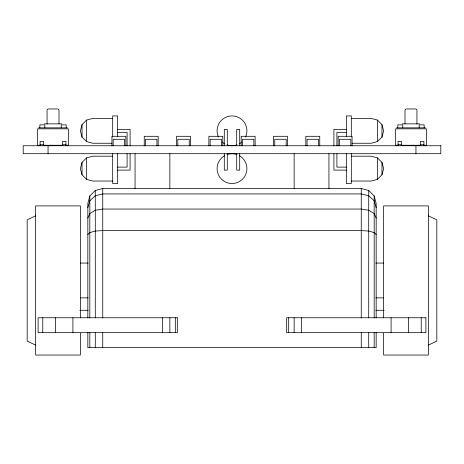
<?xml version="1.0" encoding="UTF-8"?>
<svg xmlns="http://www.w3.org/2000/svg" width="464" height="464" viewBox="0 0 464 464"><rect width="100%" height="100%" fill="white"/><g stroke="black" fill="none" stroke-linecap="round" stroke-linejoin="round"><path stroke-width="0.7" d="M112.688 118.401L92.8 118.401L86.588 120.066L82.035 124.619L80.371 130.831L82.035 137.048L86.588 141.595L92.8 143.26L111.975 143.26M112.688 156.188L92.8 156.188L86.588 157.853L82.035 162.4L80.371 168.612L82.035 174.829L86.588 179.377L92.8 181.041L112.688 181.041M376.171 317.886L376.171 203.412L374.175 195.959L368.712 190.501L361.259 188.5L102.741 188.5L95.288 190.501L89.825 195.959L87.829 203.412L87.829 317.886M352.025 143.26L371.2 143.26L377.412 141.595L381.965 137.048L383.629 130.831L381.965 124.619L377.412 120.066L371.2 118.401L351.312 118.401M351.312 181.041L371.2 181.041L377.412 179.377L381.965 174.829L383.629 168.612L381.965 162.4L377.412 157.853L371.2 156.188L351.312 156.188M87.829 207.599L89.825 200.767L95.288 195.767L102.741 193.935L361.259 193.935L368.712 195.767L374.175 200.767L376.171 207.599M87.829 218.045L89.825 213.55L95.288 210.256L102.741 209.049L361.259 209.049L368.712 210.256L374.175 213.55L376.171 218.045M87.829 234.587L89.825 232.563L95.288 231.084L102.741 230.538L361.259 230.538L368.712 231.084L374.175 232.563L376.171 234.587M35.629 215.841L27.179 219.82L27.179 341.121L35.629 345.1M428.371 345.1L436.821 341.121L436.821 219.82L428.371 215.841M44.329 123.871L61.729 123.871M402.271 123.871L419.671 123.871M38.611 127.849L67.448 127.849M396.552 127.849L425.389 127.849M117.659 129.34L130.088 129.34L130.088 145.748M346.341 129.34L333.912 129.34L333.912 145.748M117.659 132.321L127.101 132.321L127.101 145.748M346.341 132.321L336.899 132.321L336.899 145.748M40.101 144.751L43.581 144.751M62.472 144.751L65.952 144.751M398.048 144.751L401.528 144.751M420.419 144.751L423.899 144.751M40.275 145.249L37.619 145.249L37.619 128.841L68.44 128.841L68.44 145.249L65.778 145.249M43.111 145.249L62.947 145.249M398.222 145.249L395.56 145.249L395.56 128.841L426.381 128.841L426.381 145.249L423.725 145.249M401.053 145.249L420.889 145.249M117.659 167.121L127.101 167.121L127.101 153.7M346.341 167.121L336.899 167.121L336.899 153.7M117.659 170.108L130.088 170.108L130.088 153.7M346.341 170.108L333.912 170.108L333.912 153.7M80.371 263.071L88.183 263.071M375.817 263.071L383.629 263.071M80.371 297.871L88.183 297.871M375.817 297.871L383.629 297.871M79.808 310.3L88.125 310.3M375.875 310.3L384.192 310.3M424.148 127.849L424.148 124.868L419.172 124.868L419.172 127.849M423.899 145.748L423.899 141.392L420.419 141.392L420.419 145.748M421.225 317.759L421.225 332.671M416.939 123.871L416.939 110.2L416.573 109.318L415.692 108.959L406.249 108.959L405.368 109.318L405.008 110.2L405.008 123.871M415.941 145.748L415.941 153.7M408.488 317.759L408.488 332.671M402.769 127.849L402.769 124.868L397.799 124.868L397.799 127.849M401.528 145.748L401.528 141.392L398.048 141.392L398.048 145.748M391.088 317.759L391.088 332.671M383.629 317.759L383.629 205.9L428.371 205.9L428.371 355.041L383.629 355.041L383.629 333.204M381.965 124.619L381.965 137.048M381.965 162.4L381.965 174.829M377.412 120.066L377.412 141.595M377.412 157.853L377.412 179.377M376.171 332.369L376.171 347.588L87.829 347.588L87.829 332.369M374.175 195.959L374.175 317.927M374.175 332.392L374.175 347.588M368.712 190.501L368.712 317.915M368.712 332.392L368.712 347.588M361.259 188.5L361.259 317.962M361.259 332.415L361.259 347.588M352.06 145.748L352.06 136.3L338.14 136.3L338.14 145.748M351.312 136.932L351.312 115.919L346.341 115.919L346.341 136.932M351.312 153.7L351.312 183.529L346.341 183.529L346.341 153.7M350.819 145.748L350.819 139.281L339.381 139.281L339.381 145.748M328.941 153.7L328.941 188.5M319.748 145.748L319.748 136.3L305.828 136.3L305.828 145.748M318.501 145.748L318.501 139.281L307.069 139.281L307.069 145.748M301.6 317.759L301.6 332.671M294.141 153.7L294.141 188.5M294.141 317.759L294.141 332.671M288.683 317.759L288.683 332.671M287.431 145.748L287.431 136.3L273.511 136.3L273.511 145.748M286.189 145.748L286.189 139.281L274.752 139.281L274.752 145.748M255.119 145.748L255.119 136.3L241.199 136.3L241.199 145.748M253.872 145.748L253.872 139.281L242.44 139.281L242.44 145.748M239.708 145.748L239.708 129.34L236.721 129.34L236.721 145.748M239.708 153.7L239.708 170.108L236.721 170.108L236.721 153.7M227.279 145.748L227.279 129.34L224.292 129.34L224.292 145.748M227.279 153.7L227.279 170.108L224.292 170.108L224.292 153.7M222.801 145.748L222.801 136.3L208.881 136.3L208.881 145.748M221.56 145.748L221.56 139.281L210.128 139.281L210.128 145.748M190.489 145.748L190.489 136.3L176.569 136.3L176.569 145.748M189.248 145.748L189.248 139.281L177.811 139.281L177.811 145.748M175.317 317.759L175.317 332.671M169.859 153.7L169.859 188.5M169.859 317.759L169.859 332.671M162.4 317.759L162.4 332.671M158.172 145.748L158.172 136.3L144.252 136.3L144.252 145.748M156.931 145.748L156.931 139.281L145.499 139.281L145.499 145.748M135.059 153.7L135.059 188.5M125.86 145.748L125.86 136.3L111.94 136.3L111.94 145.748M124.619 145.748L124.619 139.281L113.181 139.281L113.181 145.748M117.659 136.932L117.659 115.919L112.688 115.919L112.688 136.932M117.659 153.7L117.659 183.529L112.688 183.529L112.688 153.7M102.741 188.5L102.741 317.962M102.741 332.415L102.741 347.588M95.288 190.501L95.288 317.915M95.288 332.392L95.288 347.588M89.825 195.959L89.825 317.927M89.825 332.392L89.825 347.588M86.588 120.066L86.588 141.595M86.588 157.853L86.588 179.377M82.035 124.619L82.035 137.048M82.035 162.4L82.035 174.829M80.371 317.759L80.371 205.9L35.629 205.9L35.629 355.041L80.371 355.041L80.371 333.204M72.912 317.759L72.912 332.671M66.201 127.849L66.201 124.868L61.231 124.868L61.231 127.849M65.952 145.748L65.952 141.392L62.472 141.392L62.472 145.748M58.992 123.871L58.992 110.2L58.632 109.318L57.751 108.959L48.308 108.959L47.427 109.318L47.061 110.2L47.061 123.871M55.512 317.759L55.512 332.671M48.059 145.748L48.059 153.7M44.828 127.849L44.828 124.868L39.852 124.868L39.852 127.849M43.581 145.748L43.581 141.392L40.101 141.392L40.101 145.748M42.775 317.759L42.775 332.671M239.459 155.701A14.912 14.912 0 0 1 243.426 178.199A14.912 14.912 0 0 1 220.574 178.199A14.912 14.912 0 0 1 224.541 155.701M227.099 154.529A14.912 14.912 0 0 1 236.901 154.529M218.445 137.06A14.912 14.912 0 0 1 232 115.919A14.912 14.912 0 0 1 245.555 137.06M241.75 142.117A14.912 14.912 0 0 1 239.459 143.747M236.901 144.919A14.912 14.912 0 0 1 227.099 144.919M224.541 143.747A14.912 14.912 0 0 1 222.25 142.117M440.8 145.748L23.2 145.748L23.2 153.7L440.8 153.7L440.8 145.748M177.312 317.759L38.112 317.759L38.112 332.671L177.312 332.671L177.312 317.759M425.888 317.759L286.688 317.759L286.688 332.671L425.888 332.671L425.888 317.759"/></g></svg>
